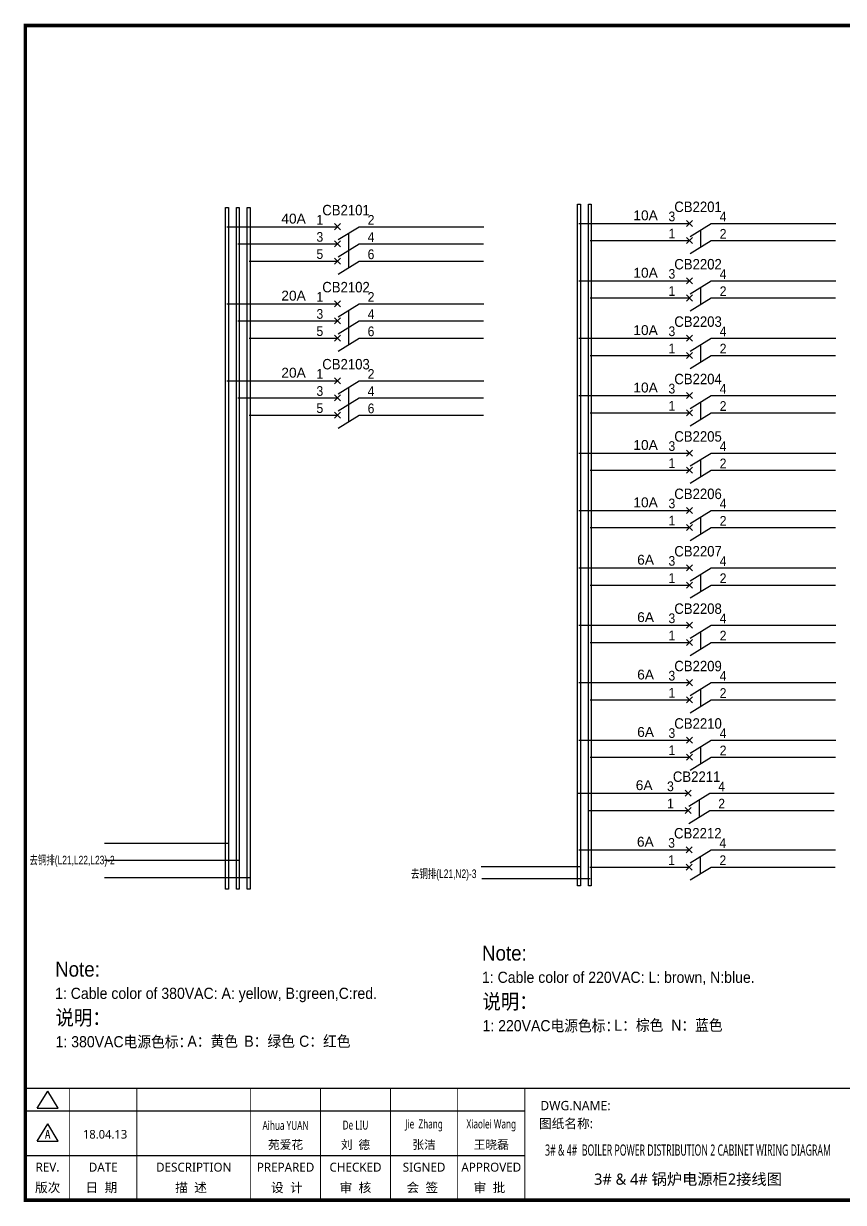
# Model space of a CAD drawing. Extents: x 81437 to 204847, y -54597 to -29444.
# Drawn here: x 106475 to 108675, y -45834 to -42672 of the extents above; entities that cross this region are included whole.
import ezdxf
from ezdxf.enums import TextEntityAlignment as Align

# ---------------------------------------------------------------- set-up
doc = ezdxf.new("R2010")
doc.units = 0
doc.header["$LTSCALE"] = 100
doc.header["$MEASUREMENT"] = 0
doc.layers.add('t', color=1, linetype='Continuous')
doc.layers.add('空气开关', color=7, linetype='Continuous')
doc.styles.add('HZ', font='arial.ttf', dxfattribs={"width": 0.7})
doc.styles.get("Standard").update_dxf_attribs({"font": ''})
doc.styles.add('微软雅黑', font='')
doc.styles.get('Standard').set_extended_font_data('SimSun')
doc.styles.get('微软雅黑').set_extended_font_data('Microsoft YaHei')

# ---------------------------------------------------------------- blocks, each defined once
blk = doc.blocks.new('供电端子')
at = {"style": 'HZ', "width": 0.7}
blk.add_attdef('供电端子', (0, 0), '', height=17, dxfattribs=at)
blk = doc.blocks.new('图框')
at = {"color": 7}
for p, q in [((-6.2, -2970.4), (1334, -2970.4)), ((-6.2, -3090.4), (1334, -3090.4))]:
    blk.add_line(p, q, dxfattribs=at)
at = {"color": 7, "const_width": 3}
blk.add_lwpolyline([(4109.5, -2910.4), (-6.2, -2910.4)], dxfattribs=at)
at = {"layer": 't', "color": 7}
for p, q in [((25.8, -2963.9), (53.7, -2918)), ((81.7, -2963.9), (53.7, -2918)), ((25.8, -2963.9), (81.7, -2963.9)), ((25.8, -3051.8), (53.7, -3006)), ((81.7, -3051.8), (53.7, -3006)), ((25.8, -3051.8), (81.7, -3051.8))]:
    blk.add_line(p, q, dxfattribs=at)
at = {"layer": 't', "color": 7, "const_width": 9.62}
blk.add_lwpolyline([(4109.5, -3210.4), (4109.5, -58.9), (-6.2, -58.9), (-6.2, -3210.4)], close=True, dxfattribs=at)
at = {"layer": 't', "color": 7, "const_width": 2.4}
for points in [[(112.6, -2911.6), (112.6, -3210.4)], [(292.9, -2911.6), (292.9, -3210.4)], [(598.2, -2911.6), (598.2, -3215.3)], [(785.8, -2911.6), (785.8, -3215.3)], [(973.4, -2911.6), (973.4, -3215.3)], [(1153.7, -2911.6), (1153.7, -3215.3)], [(1334, -2911.6), (1334, -3215.3)]]:
    blk.add_lwpolyline(points, dxfattribs=at)
at = {"color": 7, "style": '微软雅黑', "flags": 8}
for tag, p, height in [('DWG.NAME:', (1375.5, -2969.2), 25), ('DWG.NO.:', (3122, -3089.3), 24), ('图纸编号', (3309.2, -3111.3), 24), ('FILENO.:', (3122.5, -3165), 24), ('文档号', (3311.6, -3183), 24)]:
    blk.add_attdef(tag, p, '', height=height, dxfattribs=at)
at = {"color": 7, "style": '微软雅黑', "width": 0.8, "flags": 8}
for tag, p, height in [('PROJECTNAME:', (3119.3, -2971.7), 24), ('PROJECT_NAME', (3324.7, -2969.2), 25)]:
    blk.add_attdef(tag, p, '', height=height, dxfattribs=at)
at = {"color": 7, "style": '微软雅黑', "flags": 8}
for tag, height, width, p in [('RENLIU', 24, 0.7, (692, -3009.2)), ('SHUFENWANG', 24, 0.7, (879.6, -3009.2)), ('FANGHOU', 24, 0.7, (1063.6, -3009.2)), ('DANDANLI', 24, 0.7, (1243.9, -3009.2)), ('#10STATIONONTROLCABINETCOVER', 30, 0.6, (1771.7, -3076)), ('HANGZHOUHOLLYSYSAUTOMATIONCO.,LTD.', 24, 0.7, (2763.9, -3104.6))]:
    blk.add_attdef(tag, text='', height=height, dxfattribs=dict(at, width=width)).set_placement(p, align=Align.MIDDLE)
for tag, p in [('图纸名称:', (1371.6, -3024.8)), ('项目名称', (3272.9, -3045.6))]:
    blk.add_attdef(tag, text='', height=25, dxfattribs=at).set_placement(p, align=Align.BOTTOM_LEFT)
at = {"color": 7, "flags": 8}
blk.add_attdef('A', text='', height=23, dxfattribs=at).set_placement((53.7, -3033.7), align=Align.MIDDLE)
at = {"color": 7, "style": '微软雅黑', "flags": 8}
for tag, height, p in [('设计时间', 23, (207.7, -3033.7)), ('刘仁', 23, (692, -3061.1)), ('王姝芬', 23, (879.6, -3061.1)), ('侯方', 23, (1063.6, -3061.1)), ('李丹丹', 23, (1243.9, -3061.1)), ('PAGEXOFX', 24, (3947.6, -3097.9)), ('REV.', 24, (53.2, -3121.9)), ('DATE', 24, (202.7, -3121.9)), ('DESCRIPTION', 24, (445.6, -3121.9)), ('PREPARED', 24, (692, -3121.9)), ('CHECKED', 24, (879.6, -3121.9)), ('SIGNED', 24, (1063.6, -3121.9)), ('APPROVED', 24, (1243.9, -3121.9)), ('图纸名称', 30, (1771.7, -3153.6)), ('第几页共几页', 24, (3947.6, -3172.9))]:
    blk.add_attdef(tag, text='', height=height, dxfattribs=at).set_placement(p, align=Align.MIDDLE)
at = {"layer": 't', "color": 7, "style": '微软雅黑'}
for s, p in [('版次', (53.7, -3176.5)), ('日  期', (198, -3176.5)), ('描  述', (438.3, -3176.5)), ('设  计', (695.3, -3176.5)), ('审  核', (879.4, -3176.5)), ('会  签', (1058.9, -3176.5)), ('审  批', (1239.1, -3176.5))]:
    blk.add_text(s, height=25, dxfattribs=at).set_placement(p, align=Align.MIDDLE_CENTER)

msp = doc.modelspace()

# ---------------------------------------------------------------- linework, layer by layer
at = {"color": 2}
for p, q in [((107021, -43216.5), (107317.6, -43216.5)), ((107376.2, -43216.5), (107709.9, -43216.5)), ((107021, -43423.2), (107317.6, -43423.2)), ((107376.2, -43423.2), (107709.9, -43423.2)), ((107021, -43629.9), (107317.6, -43629.9)), ((107376.2, -43629.9), (107709.9, -43629.9)), ((106692.2, -44870), (107025.9, -44870))]:
    msp.add_line(p, q, dxfattribs=at)
at = {"color": 6}
for p, q in [((107325.7, -43224.6), (107309.5, -43208.4)), ((107309.5, -43224.6), (107325.7, -43208.4)), ((107319.7, -43251.3), (107376.2, -43216.5)), ((108270.2, -43215.8), (108254, -43199.6)), ((108254, -43215.8), (108270.2, -43199.6)), ((108264.2, -43242.5), (108320.7, -43207.7)), ((107309.5, -43270.7), (107325.7, -43254.5)), ((107325.7, -43270.7), (107309.5, -43254.5)), ((108254, -43261.9), (108270.2, -43245.7)), ((108270.2, -43261.9), (108254, -43245.7)), ((108264.2, -43288.6), (108320.7, -43253.8)), ((107319.7, -43297.4), (107376.2, -43262.6)), ((107309.5, -43316.8), (107325.7, -43300.6)), ((107325.7, -43316.8), (107309.5, -43300.6)), ((107319.7, -43343.5), (107376.2, -43308.7)), ((108270.2, -43369.8), (108254, -43353.6)), ((108254, -43369.8), (108270.2, -43353.6)), ((108264.2, -43396.5), (108320.7, -43361.7)), ((107325.7, -43431.3), (107309.5, -43415.1)), ((107309.5, -43431.3), (107325.7, -43415.1)), ((108270.2, -43415.9), (108254, -43399.7)), ((108254, -43415.9), (108270.2, -43399.7)), ((108264.2, -43442.6), (108320.7, -43407.8)), ((107319.7, -43458), (107376.2, -43423.2)), ((107309.5, -43477.4), (107325.7, -43461.2)), ((107325.7, -43477.4), (107309.5, -43461.2)), ((107319.7, -43504.1), (107376.2, -43469.3)), ((107309.5, -43523.5), (107325.7, -43507.3)), ((107325.7, -43523.5), (107309.5, -43507.3)), ((108254, -43523.8), (108270.2, -43507.6)), ((108270.2, -43523.8), (108254, -43507.6)), ((107319.7, -43550.2), (107376.2, -43515.4)), ((108264.2, -43550.5), (108320.7, -43515.7)), ((108254, -43569.9), (108270.2, -43553.7)), ((108270.2, -43569.9), (108254, -43553.7)), ((108264.2, -43596.6), (108320.7, -43561.8)), ((107325.7, -43638), (107309.5, -43621.8)), ((107309.5, -43638), (107325.7, -43621.8)), ((107319.7, -43664.7), (107376.2, -43629.9)), ((107309.5, -43684.1), (107325.7, -43667.9)), ((107325.7, -43684.1), (107309.5, -43667.9)), ((108270.2, -43677.8), (108254, -43661.6)), ((108254, -43677.8), (108270.2, -43661.6)), ((108264.2, -43704.5), (108320.7, -43669.7)), ((107319.7, -43710.8), (107376.2, -43676)), ((107309.5, -43730.2), (107325.7, -43714)), ((107325.7, -43730.2), (107309.5, -43714)), ((107319.7, -43756.9), (107376.2, -43722.1)), ((108270.2, -43723.9), (108254, -43707.7)), ((108254, -43723.9), (108270.2, -43707.7)), ((108264.2, -43750.6), (108320.7, -43715.8)), ((108254, -43831.8), (108270.2, -43815.6)), ((108270.2, -43831.8), (108254, -43815.6)), ((108264.2, -43858.5), (108320.7, -43823.7)), ((108254, -43877.9), (108270.2, -43861.7)), ((108270.2, -43877.9), (108254, -43861.7)), ((108264.2, -43904.6), (108320.7, -43869.8)), ((108270.2, -43985.8), (108254, -43969.6)), ((108254, -43985.8), (108270.2, -43969.6)), ((108264.2, -44012.5), (108320.7, -43977.7)), ((108270.2, -44031.9), (108254, -44015.7)), ((108254, -44031.9), (108270.2, -44015.7)), ((108264.2, -44058.6), (108320.7, -44023.8)), ((108270.2, -44139.8), (108254, -44123.6)), ((108254, -44139.8), (108270.2, -44123.6)), ((108264.2, -44166.5), (108320.7, -44131.7)), ((108270.2, -44185.9), (108254, -44169.7)), ((108254, -44185.9), (108270.2, -44169.7)), ((108264.2, -44212.6), (108320.7, -44177.8)), ((108254, -44293.8), (108270.2, -44277.6)), ((108270.2, -44293.8), (108254, -44277.6)), ((108264.2, -44320.5), (108320.7, -44285.7)), ((108254, -44339.9), (108270.2, -44323.7)), ((108270.2, -44339.9), (108254, -44323.7)), ((108264.2, -44366.6), (108320.7, -44331.8)), ((108270.2, -44447.8), (108254, -44431.6)), ((108254, -44447.8), (108270.2, -44431.6)), ((108264.2, -44474.5), (108320.7, -44439.7)), ((108270.2, -44493.9), (108254, -44477.7)), ((108254, -44493.9), (108270.2, -44477.7)), ((108264.2, -44520.6), (108320.7, -44485.8)), ((108270.2, -44601.8), (108254, -44585.6)), ((108254, -44601.8), (108270.2, -44585.6)), ((108264.2, -44628.5), (108320.7, -44593.7)), ((108270.2, -44647.9), (108254, -44631.7)), ((108254, -44647.9), (108270.2, -44631.7)), ((108264.2, -44674.6), (108320.7, -44639.8)), ((108266.4, -44744.6), (108250.2, -44728.4)), ((108250.2, -44744.6), (108266.4, -44728.4)), ((108260.4, -44771.2), (108316.8, -44736.5)), ((108266.4, -44790.7), (108250.2, -44774.5)), ((108250.2, -44790.7), (108266.4, -44774.5)), ((108260.4, -44817.4), (108316.8, -44782.6)), ((108269.5, -44896.2), (108253.4, -44880.1)), ((108253.4, -44896.2), (108269.5, -44880.1)), ((108263.5, -44922.9), (108320, -44888.2)), ((108269.5, -44942.4), (108253.4, -44926.2)), ((108253.4, -44942.4), (108269.5, -44926.2)), ((108263.5, -44969.1), (108320, -44934.3))]:
    msp.add_line(p, q, dxfattribs=at)
at = {"color": 43}
for p, q in [((107965.5, -43207.7), (108262.1, -43207.7)), ((108320.7, -43207.7), (108654.4, -43207.7)), ((107965.5, -43361.7), (108262.1, -43361.7)), ((108320.7, -43361.7), (108654.4, -43361.7)), ((107965.5, -43515.7), (108262.1, -43515.7)), ((108320.7, -43515.7), (108654.4, -43515.7)), ((107965.5, -43669.7), (108262.1, -43669.7)), ((108320.7, -43669.7), (108654.4, -43669.7)), ((107965.5, -43823.7), (108262.1, -43823.7)), ((108320.7, -43823.7), (108654.4, -43823.7)), ((107965.5, -43977.7), (108262.1, -43977.7)), ((108320.7, -43977.7), (108654.4, -43977.7)), ((107965.5, -44131.7), (108262.1, -44131.7)), ((108320.7, -44131.7), (108654.4, -44131.7)), ((107965.5, -44285.7), (108262.1, -44285.7)), ((108320.7, -44285.7), (108654.4, -44285.7)), ((107965.5, -44439.7), (108262.1, -44439.7)), ((108320.7, -44439.7), (108654.4, -44439.7)), ((107965.5, -44593.7), (108262.1, -44593.7)), ((108320.7, -44593.7), (108654.4, -44593.7)), ((107961.6, -44736.5), (108258.3, -44736.5)), ((108316.8, -44736.5), (108650.5, -44736.5)), ((107964.8, -44888.2), (108261.5, -44888.2)), ((108320, -44888.2), (108653.7, -44888.2)), ((107703.3, -44932.7), (107969.8, -44932.7))]:
    msp.add_line(p, q, dxfattribs=at)
at = {"color": 5}
for p, q in [((107995.2, -43253.8), (108262.1, -43253.8)), ((108320.7, -43253.8), (108653.8, -43253.8)), ((107995.2, -43407.8), (108262.1, -43407.8)), ((108320.7, -43407.8), (108653.8, -43407.8)), ((107995.2, -43561.8), (108262.1, -43561.8)), ((108320.7, -43561.8), (108653.8, -43561.8)), ((107995.2, -43715.8), (108262.1, -43715.8)), ((108320.7, -43715.8), (108653.8, -43715.8)), ((107995.2, -43869.8), (108262.1, -43869.8)), ((108320.7, -43869.8), (108653.8, -43869.8)), ((107995.2, -44023.8), (108262.1, -44023.8)), ((108320.7, -44023.8), (108653.8, -44023.8)), ((107995.2, -44177.8), (108262.1, -44177.8)), ((108320.7, -44177.8), (108653.8, -44177.8)), ((107995.2, -44331.8), (108262.1, -44331.8)), ((108320.7, -44331.8), (108653.8, -44331.8)), ((107995.2, -44485.8), (108262.1, -44485.8)), ((108320.7, -44485.8), (108653.8, -44485.8)), ((107995.2, -44639.8), (108262.1, -44639.8)), ((108320.7, -44639.8), (108653.8, -44639.8)), ((107991.3, -44782.6), (108258.3, -44782.6)), ((108316.8, -44782.6), (108649.9, -44782.6)), ((107994.5, -44934.3), (108261.5, -44934.3)), ((108320, -44934.3), (108653.1, -44934.3)), ((107704.7, -44965.1), (107995.3, -44965.1))]:
    msp.add_line(p, q, dxfattribs=at)
at = {"color": 3}
for p, q in [((107050.7, -43262.6), (107317.6, -43262.6)), ((107376.2, -43262.6), (107709.3, -43262.6)), ((107050.7, -43469.3), (107317.6, -43469.3)), ((107376.2, -43469.3), (107709.3, -43469.3)), ((107050.7, -43676), (107317.6, -43676)), ((107376.2, -43676), (107709.3, -43676)), ((106692.2, -44916.1), (107054.8, -44916.1))]:
    msp.add_line(p, q, dxfattribs=at)
at = {"color": 1}
for p, q in [((107080.7, -43308.7), (107317.6, -43308.7)), ((107376.2, -43308.7), (107709.3, -43308.7)), ((107080.7, -43515.4), (107317.6, -43515.4)), ((107376.2, -43515.4), (107709.3, -43515.4)), ((107080.7, -43722.1), (107317.6, -43722.1)), ((107376.2, -43722.1), (107709.3, -43722.1)), ((106692.2, -44962.2), (107083.3, -44962.2))]:
    msp.add_line(p, q, dxfattribs=at)
at = {"color": 2}
msp.add_lwpolyline([(107025, -43164.8), (107025, -44993.6), (107017.1, -44993.6), (107017.1, -43164.8)], close=True, dxfattribs=at)
at = {"color": 3}
msp.add_lwpolyline([(107054.1, -43164.8), (107054.1, -44993.6), (107046.3, -44993.6), (107046.3, -43164.8)], close=True, dxfattribs=at)
at = {"color": 1}
msp.add_lwpolyline([(107083.3, -43164.8), (107083.3, -44993.6), (107075.4, -44993.6), (107075.4, -43164.8)], close=True, dxfattribs=at)
at = {"color": 43}
msp.add_lwpolyline([(107969.5, -43156), (107969.5, -44984.8), (107961.6, -44984.8), (107961.6, -43156)], close=True, dxfattribs=at)
at = {"color": 5}
msp.add_lwpolyline([(107998.6, -43156), (107998.6, -44984.8), (107990.8, -44984.8), (107990.8, -43156)], close=True, dxfattribs=at)
at = {"layer": '空气开关', "color": 6}
for p, q in [((108292.5, -43271.2), (108292.5, -43225.1)), ((107348, -43280), (107348, -43233.9)), ((107348, -43326.1), (107348, -43280)), ((108292.5, -43425.2), (108292.5, -43379.1)), ((107348, -43486.7), (107348, -43440.6)), ((107348, -43532.8), (107348, -43486.7)), ((108292.5, -43579.2), (108292.5, -43533.1)), ((107348, -43693.4), (107348, -43647.3)), ((107348, -43739.5), (107348, -43693.4)), ((108292.5, -43733.2), (108292.5, -43687.1)), ((108292.5, -43887.2), (108292.5, -43841.1)), ((108292.5, -44041.2), (108292.5, -43995.1)), ((108292.5, -44195.2), (108292.5, -44149.1)), ((108292.5, -44349.2), (108292.5, -44303.1)), ((108292.5, -44503.2), (108292.5, -44457.1)), ((108292.5, -44657.2), (108292.5, -44611.1)), ((108288.6, -44800), (108288.6, -44753.9)), ((108291.8, -44951.7), (108291.8, -44905.5))]:
    msp.add_line(p, q, dxfattribs=at)

# ---------------------------------------------------------------- block references
at = {"color": 1}
ref = msp.add_blockref('图框', (106486.4, -42617.6), dxfattribs=at)
ref.add_attrib('图纸名称:', '图纸名称:', dxfattribs={"color": 7, "height": 25, "style": '微软雅黑', "flags": 8}).set_placement((107858.1, -45642.4), align=Align.BOTTOM_LEFT)
ref.add_attrib('#10STATIONONTROLCABINETCOVER', '3# & 4#  BOILER POWER DISTRIBUTION 2 CABINET WIRING DIAGRAM', dxfattribs={"color": 7, "height": 30, "style": '微软雅黑', "width": 0.6, "flags": 8}).set_placement((108258.1, -45693.6), align=Align.MIDDLE)
ref.add_attrib('DWG.NAME:', 'DWG.NAME:', (107861.9, -45586.8), dxfattribs={"color": 7, "height": 25, "style": '微软雅黑', "flags": 8})
ref.add_attrib('DANDANLI', 'Xiaolei Wang', dxfattribs={"color": 7, "height": 24, "style": '微软雅黑', "width": 0.7, "flags": 8}).set_placement((107730.3, -45626.8), align=Align.MIDDLE)
ref.add_attrib('FANGHOU', 'Jie  Zhang', dxfattribs={"color": 7, "height": 24, "style": '微软雅黑', "width": 0.7, "flags": 8}).set_placement((107550, -45626.8), align=Align.MIDDLE)
ref.add_attrib('SHUFENWANG', 'De LIU', dxfattribs={"color": 7, "height": 24, "style": '微软雅黑', "width": 0.7, "flags": 8}).set_placement((107366, -45626.8), align=Align.MIDDLE)
ref.add_attrib('RENLIU', 'Aihua YUAN', dxfattribs={"color": 7, "height": 24, "style": '微软雅黑', "width": 0.7, "flags": 8}).set_placement((107178.4, -45626.8), align=Align.MIDDLE)
ref.add_attrib('APPROVED', 'APPROVED', dxfattribs={"color": 7, "height": 24, "style": '微软雅黑'}).set_placement((107730.3, -45739.5), align=Align.MIDDLE)
ref.add_attrib('SIGNED', 'SIGNED', dxfattribs={"color": 7, "height": 24, "style": '微软雅黑'}).set_placement((107550, -45739.5), align=Align.MIDDLE)
ref.add_attrib('CHECKED', 'CHECKED', dxfattribs={"color": 7, "height": 24, "style": '微软雅黑'}).set_placement((107366, -45739.5), align=Align.MIDDLE)
ref.add_attrib('PREPARED', 'PREPARED', dxfattribs={"color": 7, "height": 24, "style": '微软雅黑'}).set_placement((107178.4, -45739.5), align=Align.MIDDLE)
ref.add_attrib('DESCRIPTION', 'DESCRIPTION', dxfattribs={"color": 7, "height": 24, "style": '微软雅黑'}).set_placement((106932, -45739.5), align=Align.MIDDLE)
ref.add_attrib('DATE', 'DATE', dxfattribs={"color": 7, "height": 24, "style": '微软雅黑', "flags": 8}).set_placement((106689.2, -45739.5), align=Align.MIDDLE)
ref.add_attrib('REV.', 'REV.', dxfattribs={"color": 7, "height": 24, "style": '微软雅黑', "flags": 8}).set_placement((106539.6, -45739.5), align=Align.MIDDLE)
ref.add_attrib('A', 'A', dxfattribs={"color": 7, "height": 23, "flags": 8}).set_placement((106540.1, -45651.3), align=Align.MIDDLE)
ref.add_attrib('设计时间', '18.04.13', dxfattribs={"color": 7, "height": 23, "style": '微软雅黑', "flags": 8}).set_placement((106694.1, -45651.3), align=Align.MIDDLE)
ref.add_attrib('李丹丹', '王晓磊', dxfattribs={"color": 7, "height": 23, "style": '微软雅黑', "flags": 8}).set_placement((107730.3, -45678.6), align=Align.MIDDLE)
ref.add_attrib('侯方', '张洁', dxfattribs={"color": 7, "height": 23, "style": '微软雅黑', "flags": 8}).set_placement((107550, -45678.6), align=Align.MIDDLE)
ref.add_attrib('王姝芬', '刘  德', dxfattribs={"color": 7, "height": 23, "style": '微软雅黑', "flags": 8}).set_placement((107366, -45678.6), align=Align.MIDDLE)
ref.add_attrib('刘仁', '苑爱花', dxfattribs={"color": 7, "height": 23, "style": '微软雅黑', "flags": 8}).set_placement((107178.4, -45678.6), align=Align.MIDDLE)
ref.add_attrib('图纸名称', '3# & 4# 锅炉电源柜2接线图', dxfattribs={"color": 7, "height": 30, "style": '微软雅黑', "flags": 8}).set_placement((108258.1, -45771.1), align=Align.MIDDLE)
ref = msp.add_blockref('供电端子', (107340.6, -43186), dxfattribs=dict(xscale=0.9349999999976717, yscale=0.9349999999976717))
ref.add_attrib('供电端子', 'CB2101', dxfattribs={"height": 28.05, "style": 'HZ', "width": 0.9}).set_placement((107340.6, -43186), align=Align.CENTER)
ref = msp.add_blockref('供电端子', (108285.1, -43177.2), dxfattribs=dict(xscale=0.9349999999976717, yscale=0.9349999999976717))
ref.add_attrib('供电端子', 'CB2201', dxfattribs={"height": 28.05, "style": 'HZ', "width": 0.9}).set_placement((108285.1, -43177.2), align=Align.CENTER)
ref = msp.add_blockref('供电端子', (107199.8, -43208), dxfattribs=dict(xscale=0.9349999999976717, yscale=0.9349999999976717))
ref.add_attrib('供电端子', '40A', dxfattribs={"height": 26.4, "style": 'HZ'}).set_placement((107199.8, -43208), align=Align.CENTER)
ref = msp.add_blockref('供电端子', (108144.3, -43199.2), dxfattribs=dict(xscale=0.9349999999976717, yscale=0.9349999999976717))
ref.add_attrib('供电端子', '10A', dxfattribs={"height": 26.4, "style": 'HZ'}).set_placement((108144.3, -43199.2), align=Align.CENTER)
ref = msp.add_blockref('供电端子', (108285.1, -43331.2), dxfattribs=dict(xscale=0.9349999999976717, yscale=0.9349999999976717))
ref.add_attrib('供电端子', 'CB2202', dxfattribs={"height": 28.05, "style": 'HZ', "width": 0.9}).set_placement((108285.1, -43331.2), align=Align.CENTER)
ref = msp.add_blockref('供电端子', (108144.3, -43353.2), dxfattribs=dict(xscale=0.9349999999976717, yscale=0.9349999999976717))
ref.add_attrib('供电端子', '10A', dxfattribs={"height": 26.4, "style": 'HZ'}).set_placement((108144.3, -43353.2), align=Align.CENTER)
ref = msp.add_blockref('供电端子', (107199.8, -43414.7), dxfattribs=dict(xscale=0.9349999999976717, yscale=0.9349999999976717))
ref.add_attrib('供电端子', '20A', dxfattribs={"height": 26.4, "style": 'HZ'}).set_placement((107199.8, -43414.7), align=Align.CENTER)
ref = msp.add_blockref('供电端子', (107340.6, -43392.7), dxfattribs=dict(xscale=0.9349999999976717, yscale=0.9349999999976717))
ref.add_attrib('供电端子', 'CB2102', dxfattribs={"height": 28.05, "style": 'HZ', "width": 0.9}).set_placement((107340.6, -43392.7), align=Align.CENTER)
ref = msp.add_blockref('供电端子', (108144.3, -43507.2), dxfattribs=dict(xscale=0.9349999999976717, yscale=0.9349999999976717))
ref.add_attrib('供电端子', '10A', dxfattribs={"height": 26.4, "style": 'HZ'}).set_placement((108144.3, -43507.2), align=Align.CENTER)
ref = msp.add_blockref('供电端子', (108285.1, -43485.2), dxfattribs=dict(xscale=0.9349999999976717, yscale=0.9349999999976717))
ref.add_attrib('供电端子', 'CB2203', dxfattribs={"height": 28.05, "style": 'HZ', "width": 0.9}).set_placement((108285.1, -43485.2), align=Align.CENTER)
ref = msp.add_blockref('供电端子', (107340.6, -43599.4), dxfattribs=dict(xscale=0.9349999999976717, yscale=0.9349999999976717))
ref.add_attrib('供电端子', 'CB2103', dxfattribs={"height": 28.05, "style": 'HZ', "width": 0.9}).set_placement((107340.6, -43599.4), align=Align.CENTER)
ref = msp.add_blockref('供电端子', (107199.8, -43621.4), dxfattribs=dict(xscale=0.9349999999976717, yscale=0.9349999999976717))
ref.add_attrib('供电端子', '20A', dxfattribs={"height": 26.4, "style": 'HZ'}).set_placement((107199.8, -43621.4), align=Align.CENTER)
ref = msp.add_blockref('供电端子', (108144.3, -43661.2), dxfattribs=dict(xscale=0.9349999999976717, yscale=0.9349999999976717))
ref.add_attrib('供电端子', '10A', dxfattribs={"height": 26.4, "style": 'HZ'}).set_placement((108144.3, -43661.2), align=Align.CENTER)
ref = msp.add_blockref('供电端子', (108285.1, -43639.2), dxfattribs=dict(xscale=0.9349999999976717, yscale=0.9349999999976717))
ref.add_attrib('供电端子', 'CB2204', dxfattribs={"height": 28.05, "style": 'HZ', "width": 0.9}).set_placement((108285.1, -43639.2), align=Align.CENTER)
ref = msp.add_blockref('供电端子', (108285.1, -43793.2), dxfattribs=dict(xscale=0.9349999999976717, yscale=0.9349999999976717))
ref.add_attrib('供电端子', 'CB2205', dxfattribs={"height": 28.05, "style": 'HZ', "width": 0.9}).set_placement((108285.1, -43793.2), align=Align.CENTER)
ref = msp.add_blockref('供电端子', (108144.3, -43815.2), dxfattribs=dict(xscale=0.9349999999976717, yscale=0.9349999999976717))
ref.add_attrib('供电端子', '10A', dxfattribs={"height": 26.4, "style": 'HZ'}).set_placement((108144.3, -43815.2), align=Align.CENTER)
ref = msp.add_blockref('供电端子', (108285.1, -43947.2), dxfattribs=dict(xscale=0.9349999999976717, yscale=0.9349999999976717))
ref.add_attrib('供电端子', 'CB2206', dxfattribs={"height": 28.05, "style": 'HZ', "width": 0.9}).set_placement((108285.1, -43947.2), align=Align.CENTER)
ref = msp.add_blockref('供电端子', (108144.3, -43969.2), dxfattribs=dict(xscale=0.9349999999976717, yscale=0.9349999999976717))
ref.add_attrib('供电端子', '10A', dxfattribs={"height": 26.4, "style": 'HZ'}).set_placement((108144.3, -43969.2), align=Align.CENTER)
ref = msp.add_blockref('供电端子', (108285.1, -44101.2), dxfattribs=dict(xscale=0.9349999999976717, yscale=0.9349999999976717))
ref.add_attrib('供电端子', 'CB2207', dxfattribs={"height": 28.05, "style": 'HZ', "width": 0.9}).set_placement((108285.1, -44101.2), align=Align.CENTER)
ref = msp.add_blockref('供电端子', (108144.3, -44123.2), dxfattribs=dict(xscale=0.9349999999976717, yscale=0.9349999999976717))
ref.add_attrib('供电端子', '6A', dxfattribs={"height": 26.4, "style": 'HZ'}).set_placement((108144.3, -44123.2), align=Align.CENTER)
ref = msp.add_blockref('供电端子', (108285.1, -44255.2), dxfattribs=dict(xscale=0.9349999999976717, yscale=0.9349999999976717))
ref.add_attrib('供电端子', 'CB2208', dxfattribs={"height": 28.05, "style": 'HZ', "width": 0.9}).set_placement((108285.1, -44255.2), align=Align.CENTER)
ref = msp.add_blockref('供电端子', (108144.3, -44277.2), dxfattribs=dict(xscale=0.9349999999976717, yscale=0.9349999999976717))
ref.add_attrib('供电端子', '6A', dxfattribs={"height": 26.4, "style": 'HZ'}).set_placement((108144.3, -44277.2), align=Align.CENTER)
ref = msp.add_blockref('供电端子', (108285.1, -44409.2), dxfattribs=dict(xscale=0.9349999999976717, yscale=0.9349999999976717))
ref.add_attrib('供电端子', 'CB2209', dxfattribs={"height": 28.05, "style": 'HZ', "width": 0.9}).set_placement((108285.1, -44409.2), align=Align.CENTER)
ref = msp.add_blockref('供电端子', (108144.3, -44431.2), dxfattribs=dict(xscale=0.9349999999976717, yscale=0.9349999999976717))
ref.add_attrib('供电端子', '6A', dxfattribs={"height": 26.4, "style": 'HZ'}).set_placement((108144.3, -44431.2), align=Align.CENTER)
ref = msp.add_blockref('供电端子', (108144.3, -44585.2), dxfattribs=dict(xscale=0.9349999999976717, yscale=0.9349999999976717))
ref.add_attrib('供电端子', '6A', dxfattribs={"height": 26.4, "style": 'HZ'}).set_placement((108144.3, -44585.2), align=Align.CENTER)
ref = msp.add_blockref('供电端子', (108285.1, -44563.2), dxfattribs=dict(xscale=0.9349999999976717, yscale=0.9349999999976717))
ref.add_attrib('供电端子', 'CB2210', dxfattribs={"height": 28.05, "style": 'HZ', "width": 0.9}).set_placement((108285.1, -44563.2), align=Align.CENTER)
ref = msp.add_blockref('供电端子', (108281.3, -44706), dxfattribs=dict(xscale=0.9349999999976717, yscale=0.9349999999976717))
ref.add_attrib('供电端子', 'CB2211', dxfattribs={"height": 28.05, "style": 'HZ', "width": 0.9}).set_placement((108281.3, -44706), align=Align.CENTER)
ref = msp.add_blockref('供电端子', (108140.5, -44728), dxfattribs=dict(xscale=0.9349999999976717, yscale=0.9349999999976717))
ref.add_attrib('供电端子', '6A', dxfattribs={"height": 26.4, "style": 'HZ'}).set_placement((108140.5, -44728), align=Align.CENTER)
ref = msp.add_blockref('供电端子', (108284.4, -44857.7), dxfattribs=dict(xscale=0.9349999999976717, yscale=0.9349999999976717))
ref.add_attrib('供电端子', 'CB2212', dxfattribs={"height": 28.05, "style": 'HZ', "width": 0.9}).set_placement((108284.4, -44857.7), align=Align.CENTER)
ref = msp.add_blockref('供电端子', (108143.6, -44879.7), dxfattribs=dict(xscale=0.9349999999976717, yscale=0.9349999999976717))
ref.add_attrib('供电端子', '6A', dxfattribs={"height": 26.4, "style": 'HZ'}).set_placement((108143.6, -44879.7), align=Align.CENTER)

# ---------------------------------------------------------------- texts
at = {"style": 'HZ', "width": 0.7}
for s, p in [('去铜排(L21,L22,L23)-2', (106491.2, -44927.2)), ('去铜排(L21,N2)-3', (107514.7, -44963.9))]:
    msp.add_text(s, height=23.1, dxfattribs=at).set_placement(p)
at = {"color": 3, "style": 'HZ', "width": 0.9}
for s, height, p in [('Note:', 40, (107705.4, -45185.3)), ('Note:', 40, (106560, -45228.4)), ('1: Cable color of 220VAC: L: brown, N:blue.', 30, (107705.4, -45245.1)), ('1: Cable color of 380VAC: A: yellow, B:green,C:red.', 30, (106560, -45288.1)), ('说明：', 40, (107706.9, -45315.2)), ('说明：', 40, (107706.9, -45315.2)), ('说明：', 40, (106561.4, -45358.3)), ('说明：', 40, (106561.4, -45358.3)), ('1: 220VAC电源色标：', 30, (107706.9, -45375)), ('L：棕色', 30, (108060.5, -45373.5)), ('N：蓝色', 30, (108213.1, -45373.5)), ('1: 380VAC电源色标：', 30, (106561.4, -45418)), ('A：黄色', 30, (106915.1, -45416.6)), ('B：绿色', 30, (107067.7, -45416.6)), ('C：红色', 30, (107214.8, -45416.6))]:
    msp.add_text(s, height=height, dxfattribs=at).set_placement(p)
at = {"layer": '空气开关', "style": 'HZ', "width": 0.9}
for s, p in [('1', (107261.2, -43210.8)), ('2', (107398.6, -43211.3)), ('3', (108205.7, -43202)), ('4', (108343.1, -43202.5)), ('1', (108205.7, -43248.1)), ('2', (108343.1, -43248.6)), ('3', (107261.2, -43256.9)), ('4', (107398.6, -43257.4)), ('5', (107261.2, -43303)), ('6', (107398.6, -43303.5)), ('3', (108205.7, -43356)), ('4', (108343.1, -43356.5)), ('1', (108205.7, -43402.1)), ('2', (108343.1, -43402.6)), ('1', (107261.2, -43417.5)), ('2', (107398.6, -43418)), ('3', (107261.2, -43463.6)), ('4', (107398.6, -43464.1)), ('5', (107261.2, -43509.7)), ('6', (107398.6, -43510.2)), ('3', (108205.7, -43510)), ('4', (108343.1, -43510.5)), ('1', (108205.7, -43556.1)), ('2', (108343.1, -43556.6)), ('1', (107261.2, -43624.2)), ('2', (107398.6, -43624.6)), ('3', (108205.7, -43664)), ('4', (108343.1, -43664.5)), ('3', (107261.2, -43670.3)), ('4', (107398.6, -43670.8)), ('5', (107261.2, -43716.4)), ('6', (107398.6, -43716.9)), ('1', (108205.7, -43710.1)), ('2', (108343.1, -43710.6)), ('3', (108205.7, -43818)), ('4', (108343.1, -43818.5)), ('1', (108205.7, -43864.1)), ('2', (108343.1, -43864.6)), ('3', (108205.7, -43972)), ('4', (108343.1, -43972.5)), ('1', (108205.7, -44018.1)), ('2', (108343.1, -44018.6)), ('3', (108205.7, -44126)), ('4', (108343.1, -44126.5)), ('1', (108205.7, -44172.1)), ('2', (108343.1, -44172.6)), ('3', (108205.7, -44280)), ('4', (108343.1, -44280.5)), ('1', (108205.7, -44326.1)), ('2', (108343.1, -44326.6)), ('3', (108205.7, -44434)), ('4', (108343.1, -44434.5)), ('1', (108205.7, -44480.1)), ('2', (108343.1, -44480.6)), ('3', (108205.7, -44588)), ('4', (108343.1, -44588.5)), ('1', (108205.7, -44634.1)), ('2', (108343.1, -44634.6)), ('3', (108201.9, -44730.8)), ('4', (108339.3, -44731.2)), ('1', (108201.9, -44776.9)), ('2', (108339.3, -44777.3)), ('3', (108205, -44882.5)), ('4', (108342.5, -44882.9)), ('1', (108205, -44928.6)), ('2', (108342.5, -44929))]:
    msp.add_text(s, height=26, dxfattribs=at).set_placement(p)

doc.saveas('drawing.dxf')
